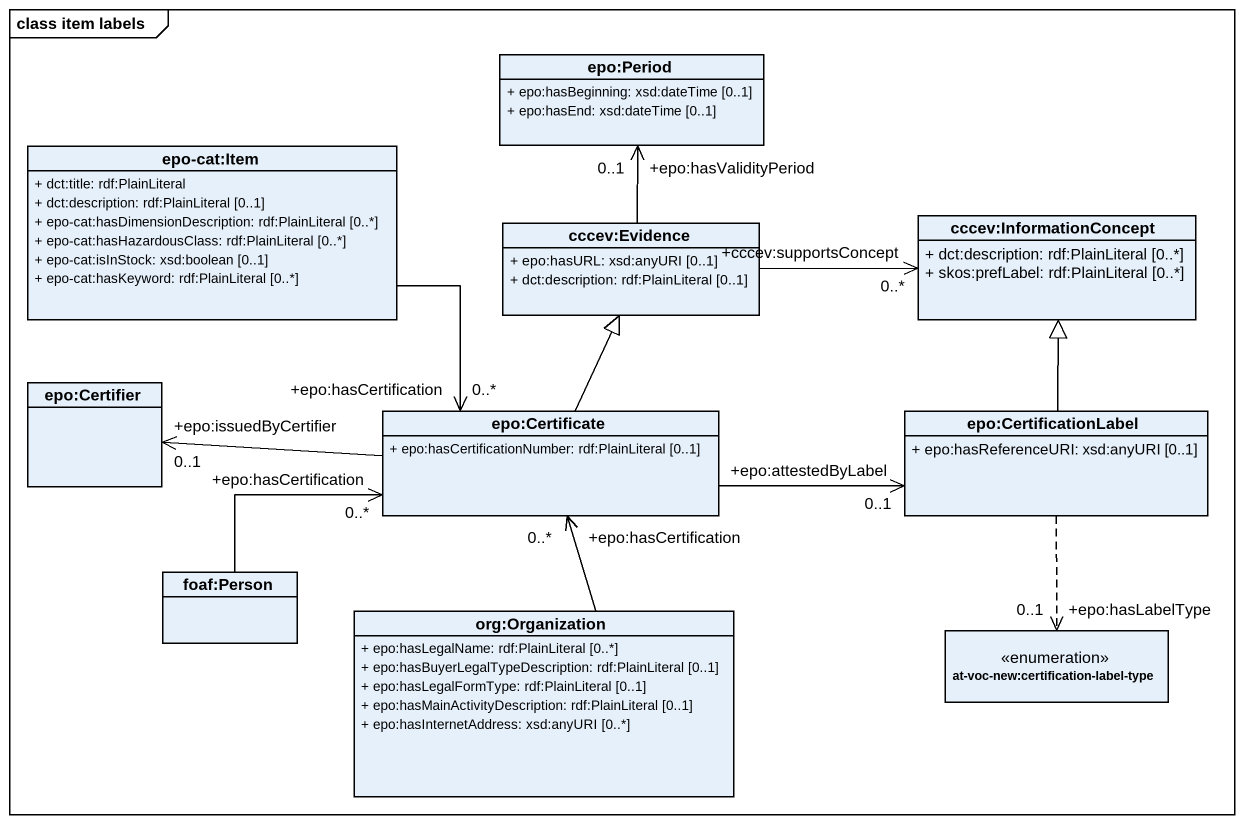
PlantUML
@startuml
mainframe class item labels
hide circle
hide empty members
skinparam classAttributeIconSize 0
class "epo:Period" as epo_Period {
  + epo:hasBeginning: xsd:dateTime [0..1]
  + epo:hasEnd: xsd:dateTime [0..1]
}
class "epo-cat:Item" as epo_cat_Item {
  + dct:title: rdf:PlainLiteral
  + dct:description: rdf:PlainLiteral [0..1]
  + epo-cat:hasDimensionDescription: rdf:PlainLiteral [0..*]
  + epo-cat:hasHazardousClass: rdf:PlainLiteral [0..*]
  + epo-cat:isInStock: xsd:boolean [0..1]
  + epo-cat:hasKeyword: rdf:PlainLiteral [0..*]
}
class "cccev:Evidence" as cccev_Evidence {
  + epo:hasURL: xsd:anyURI [0..1]
  + dct:description: rdf:PlainLiteral [0..1]
}
class "cccev:InformationConcept" as cccev_InformationConcept {
  + dct:description: rdf:PlainLiteral [0..*]
  + skos:prefLabel: rdf:PlainLiteral [0..*]
}
class "epo:Certifier" as epo_Certifier
class "epo:Certificate" as epo_Certificate {
  + epo:hasCertificationNumber: rdf:PlainLiteral [0..1]
}
class "epo:CertificationLabel" as epo_CertificationLabel {
  + epo:hasReferenceURI: xsd:anyURI [0..1]
}
class "foaf:Person" as foaf_Person
class "org:Organization" as org_Organization {
  + epo:hasLegalName: rdf:PlainLiteral [0..*]
  + epo:hasBuyerLegalTypeDescription: rdf:PlainLiteral [0..1]
  + epo:hasLegalFormType: rdf:PlainLiteral [0..1]
  + epo:hasMainActivityDescription: rdf:PlainLiteral [0..1]
  + epo:hasInternetAddress: xsd:anyURI [0..*]
}
enum "at-voc-new:certification-label-type" as at_voc_new_certification
epo_cat_Item --> "+epo:hasCertification\n0..*" epo_Certificate
cccev_Evidence -up-> "+epo:hasValidityPeriod\n0..1" epo_Period
cccev_Evidence -right-> "+cccev:supportsConcept\n0..*" cccev_InformationConcept
epo_Certificate -up-|> cccev_Evidence
epo_Certificate -left-> "+epo:issuedByCertifier\n0..1" epo_Certifier
epo_Certificate -right-> "+epo:attestedByLabel\n0..1" epo_CertificationLabel
epo_CertificationLabel -up-|> cccev_InformationConcept
epo_CertificationLabel ..> "+epo:hasLabelType\n0..1" at_voc_new_certification
foaf_Person -right-> "+epo:hasCertification\n0..*" epo_Certificate
org_Organization -up-> "+epo:hasCertification\n0..*" epo_Certificate
@enduml
